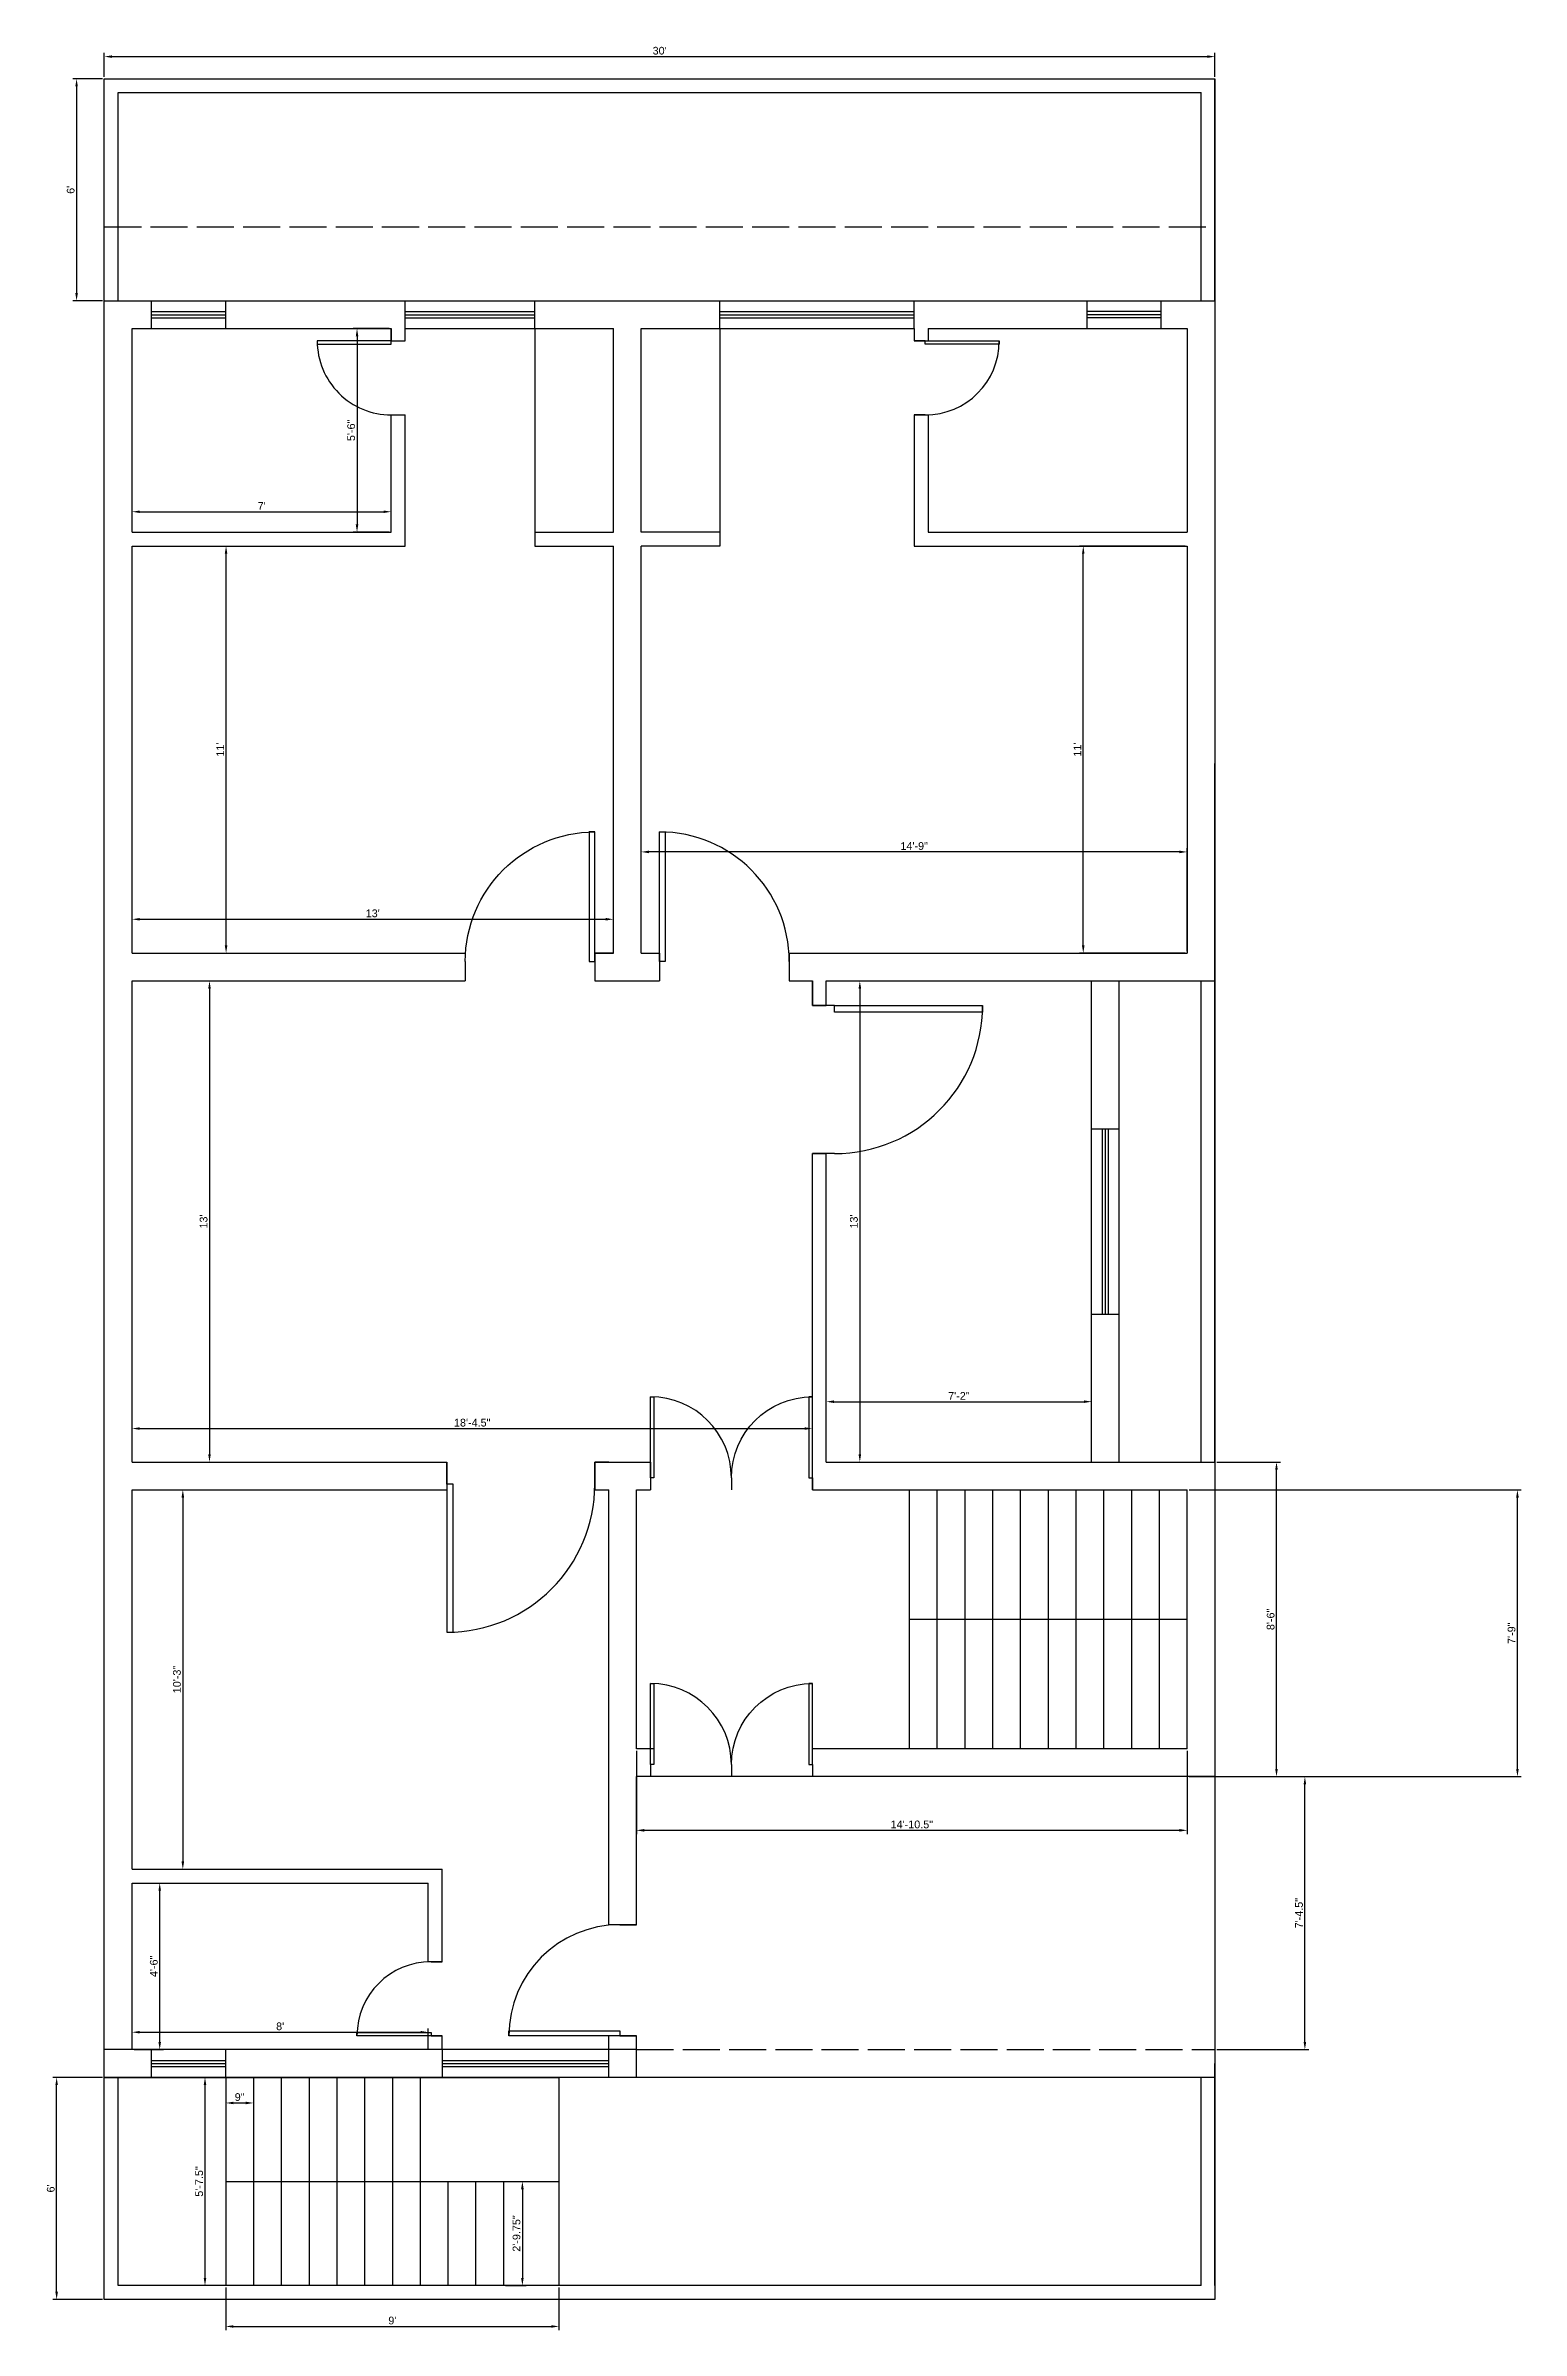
# Model space of a CAD drawing. Header units: millimetres. Extents: x 6012 to 6827, y 2898 to 3639.
# Drawn here: x 6012 to 6490, y 2898 to 3639 of the extents above; entities that cross this region are included whole.
import ezdxf

# ---------------------------------------------------------------- set-up
doc = ezdxf.new("R2010")
doc.units = ezdxf.units.MM
doc.linetypes.add('ACAD_ISO02W100', pattern=[15, 12, -3])
doc.styles.get("Standard").update_dxf_attribs({"font": 'arial.ttf'})
doc.dimstyles.new('ISO-25', dxfattribs={"dimtxt": 2.5, "dimasz": 2.5, "dimexe": 1.25, "dimexo": 0.625, "dimtad": 1, "dimlunit": 3, "dimtxsty": 'Standard', "dimcen": 2.5, "dimadec": 0, "dimazin": 0, "dimtfac": 1, "dimtmove": 0, "dimatfit": 3, "dimfxl": 1, "dimarcsym": 0})

# ---------------------------------------------------------------- blocks, each defined once
blk = doc.blocks.new('*D10')
at = {"color": 0, "lineweight": -2, "transparency": 16777216}
for p, q in [((6031.04, 3628.97), (6031.04, 3636.77)), ((6033.54, 3635.52), (6388.54, 3635.52)), ((6391.04, 3628.97), (6391.04, 3636.77))]:
    blk.add_line(p, q, dxfattribs=at)
at = {"color": 0, "transparency": 16777216}
for points in [[(6033.54, 3635.93), (6033.54, 3635.1), (6031.04, 3635.52)], [(6388.54, 3635.93), (6388.54, 3635.1), (6391.04, 3635.52)]]:
    blk.add_solid(points, dxfattribs=at)
at = {"layer": 'Defpoints', "color": 0, "transparency": 16777216}
for p in [(6391.04, 3635.52), (6031.04, 3628.34), (6391.04, 3628.34)]:
    blk.add_point(p, dxfattribs=at)
at = {"color": 0, "transparency": 16777216, "insert": (6211.04, 3637.42), "char_height": 2.5, "attachment_point": 5}
blk.add_mtext("30'", dxfattribs=at)
blk = doc.blocks.new('*D11')
at = {"color": 0, "lineweight": -2, "transparency": 16777216}
for p, q in [((6030.42, 3628.34), (6020.8, 3628.34)), ((6022.05, 3625.84), (6022.05, 3558.84)), ((6030.42, 3556.34), (6020.8, 3556.34))]:
    blk.add_line(p, q, dxfattribs=at)
at = {"color": 0, "transparency": 16777216}
for points in [[(6021.63, 3625.84), (6022.46, 3625.84), (6022.05, 3628.34)], [(6021.63, 3558.84), (6022.46, 3558.84), (6022.05, 3556.34)]]:
    blk.add_solid(points, dxfattribs=at)
at = {"layer": 'Defpoints', "color": 0, "transparency": 16777216}
for p in [(6031.04, 3628.34), (6022.05, 3556.34), (6031.04, 3556.34)]:
    blk.add_point(p, dxfattribs=at)
at = {"color": 0, "transparency": 16777216, "insert": (6020.14, 3592.34), "char_height": 2.5, "attachment_point": 5, "rotation": 90}
blk.add_mtext("6'", dxfattribs=at)
blk = doc.blocks.new('*D12')
at = {"color": 0, "lineweight": -2, "transparency": 16777216}
for p, q in [((6123.42, 3547.34), (6111.7, 3547.34)), ((6112.95, 3544.84), (6112.95, 3483.84)), ((6123.42, 3481.34), (6111.7, 3481.34))]:
    blk.add_line(p, q, dxfattribs=at)
at = {"color": 0, "transparency": 16777216}
for points in [[(6112.54, 3544.84), (6113.37, 3544.84), (6112.95, 3547.34)], [(6112.54, 3483.84), (6113.37, 3483.84), (6112.95, 3481.34)]]:
    blk.add_solid(points, dxfattribs=at)
at = {"layer": 'Defpoints', "color": 0, "transparency": 16777216}
for p in [(6124.04, 3547.34), (6112.95, 3481.34), (6124.04, 3481.34)]:
    blk.add_point(p, dxfattribs=at)
at = {"color": 0, "transparency": 16777216, "insert": (6111.05, 3514.34), "char_height": 2.5, "attachment_point": 5, "rotation": 90}
blk.add_mtext('5\'-6"', dxfattribs=at)
blk = doc.blocks.new('*D13')
at = {"color": 0, "lineweight": -2, "transparency": 16777216}
for p, q in [((6040.04, 3481.97), (6040.04, 3489.21)), ((6124.04, 3481.97), (6124.04, 3489.21)), ((6042.54, 3487.96), (6121.54, 3487.96))]:
    blk.add_line(p, q, dxfattribs=at)
at = {"color": 0, "transparency": 16777216}
for points in [[(6042.54, 3488.37), (6042.54, 3487.54), (6040.04, 3487.96)], [(6121.54, 3488.37), (6121.54, 3487.54), (6124.04, 3487.96)]]:
    blk.add_solid(points, dxfattribs=at)
at = {"layer": 'Defpoints', "color": 0, "transparency": 16777216}
for p in [(6124.04, 3487.96), (6040.04, 3481.34), (6124.04, 3481.34)]:
    blk.add_point(p, dxfattribs=at)
at = {"color": 0, "transparency": 16777216, "insert": (6082.04, 3489.83), "char_height": 2.5, "attachment_point": 5}
blk.add_mtext("7'", dxfattribs=at)
blk = doc.blocks.new('*D14')
at = {"color": 0, "lineweight": -2, "transparency": 16777216}
for p, q in [((6040.04, 3345.47), (6040.04, 3357.08)), ((6042.54, 3355.83), (6193.54, 3355.83)), ((6196.04, 3345.47), (6196.04, 3357.08))]:
    blk.add_line(p, q, dxfattribs=at)
at = {"color": 0, "transparency": 16777216}
for points in [[(6042.54, 3356.25), (6042.54, 3355.41), (6040.04, 3355.83)], [(6193.54, 3356.25), (6193.54, 3355.41), (6196.04, 3355.83)]]:
    blk.add_solid(points, dxfattribs=at)
at = {"layer": 'Defpoints', "color": 0, "transparency": 16777216}
for p in [(6196.04, 3355.83), (6040.04, 3344.84), (6196.04, 3344.84)]:
    blk.add_point(p, dxfattribs=at)
at = {"color": 0, "transparency": 16777216, "insert": (6118.04, 3357.73), "char_height": 2.5, "attachment_point": 5}
blk.add_mtext("13'", dxfattribs=at)
blk = doc.blocks.new('*D15')
at = {"color": 0, "lineweight": -2, "transparency": 16777216}
for p, q in [((6040.67, 3476.84), (6071.75, 3476.84)), ((6070.5, 3347.34), (6070.5, 3474.34)), ((6040.67, 3344.84), (6071.75, 3344.84))]:
    blk.add_line(p, q, dxfattribs=at)
at = {"color": 0, "transparency": 16777216}
for points in [[(6070.09, 3474.34), (6070.92, 3474.34), (6070.5, 3476.84)], [(6070.09, 3347.34), (6070.92, 3347.34), (6070.5, 3344.84)]]:
    blk.add_solid(points, dxfattribs=at)
at = {"layer": 'Defpoints', "color": 0, "transparency": 16777216}
for p in [(6040.04, 3476.84), (6070.5, 3476.84), (6040.04, 3344.84)]:
    blk.add_point(p, dxfattribs=at)
at = {"color": 0, "transparency": 16777216, "insert": (6068.62, 3410.84), "char_height": 2.5, "attachment_point": 5, "rotation": 90}
blk.add_mtext("11'", dxfattribs=at)
blk = doc.blocks.new('*D16')
at = {"color": 0, "lineweight": -2, "transparency": 16777216}
for p, q in [((6205.04, 3345.47), (6205.04, 3378.91)), ((6382.04, 3345.47), (6382.04, 3378.91)), ((6379.54, 3377.66), (6207.54, 3377.66))]:
    blk.add_line(p, q, dxfattribs=at)
at = {"color": 0, "transparency": 16777216}
for points in [[(6207.54, 3378.08), (6207.54, 3377.25), (6205.04, 3377.66)], [(6379.54, 3378.08), (6379.54, 3377.25), (6382.04, 3377.66)]]:
    blk.add_solid(points, dxfattribs=at)
at = {"layer": 'Defpoints', "color": 0, "transparency": 16777216}
for p in [(6205.04, 3377.66), (6205.04, 3344.84), (6382.04, 3344.84)]:
    blk.add_point(p, dxfattribs=at)
at = {"color": 0, "transparency": 16777216, "insert": (6293.54, 3379.56), "char_height": 2.5, "attachment_point": 5}
blk.add_mtext('14\'-9"', dxfattribs=at)
blk = doc.blocks.new('*D17')
at = {"color": 0, "lineweight": -2, "transparency": 16777216}
for p, q in [((6381.42, 3476.84), (6347.1, 3476.84)), ((6348.35, 3347.34), (6348.35, 3474.34)), ((6381.42, 3344.84), (6347.1, 3344.84))]:
    blk.add_line(p, q, dxfattribs=at)
at = {"color": 0, "transparency": 16777216}
for points in [[(6347.93, 3474.34), (6348.76, 3474.34), (6348.35, 3476.84)], [(6347.93, 3347.34), (6348.76, 3347.34), (6348.35, 3344.84)]]:
    blk.add_solid(points, dxfattribs=at)
at = {"layer": 'Defpoints', "color": 0, "transparency": 16777216}
for p in [(6348.35, 3476.84), (6382.04, 3476.84), (6382.04, 3344.84)]:
    blk.add_point(p, dxfattribs=at)
at = {"color": 0, "transparency": 16777216, "insert": (6346.47, 3410.84), "char_height": 2.5, "attachment_point": 5, "rotation": 90}
blk.add_mtext("11'", dxfattribs=at)
blk = doc.blocks.new('*D18')
at = {"color": 0, "lineweight": -2, "transparency": 16777216}
for p, q in [((6040.67, 3335.84), (6066.39, 3335.84)), ((6065.14, 3333.34), (6065.14, 3182.34)), ((6040.67, 3179.84), (6066.39, 3179.84))]:
    blk.add_line(p, q, dxfattribs=at)
at = {"color": 0, "transparency": 16777216}
for points in [[(6064.72, 3333.34), (6065.55, 3333.34), (6065.14, 3335.84)], [(6064.72, 3182.34), (6065.55, 3182.34), (6065.14, 3179.84)]]:
    blk.add_solid(points, dxfattribs=at)
at = {"layer": 'Defpoints', "color": 0, "transparency": 16777216}
for p in [(6040.04, 3335.84), (6040.04, 3179.84), (6065.14, 3179.84)]:
    blk.add_point(p, dxfattribs=at)
at = {"color": 0, "transparency": 16777216, "insert": (6063.24, 3257.84), "char_height": 2.5, "attachment_point": 5, "rotation": 90}
blk.add_mtext("13'", dxfattribs=at)
blk = doc.blocks.new('*D19')
at = {"color": 0, "lineweight": -2, "transparency": 16777216}
for p, q in [((6040.04, 3180.47), (6040.04, 3191.95)), ((6042.54, 3190.7), (6258.04, 3190.7)), ((6260.54, 3180.47), (6260.54, 3191.95))]:
    blk.add_line(p, q, dxfattribs=at)
at = {"color": 0, "transparency": 16777216}
for points in [[(6042.54, 3191.12), (6042.54, 3190.29), (6040.04, 3190.7)], [(6258.04, 3191.12), (6258.04, 3190.29), (6260.54, 3190.7)]]:
    blk.add_solid(points, dxfattribs=at)
at = {"layer": 'Defpoints', "color": 0, "transparency": 16777216}
for p in [(6260.54, 3190.7), (6040.04, 3179.84), (6260.54, 3179.84)]:
    blk.add_point(p, dxfattribs=at)
at = {"color": 0, "transparency": 16777216, "insert": (6150.29, 3192.6), "char_height": 2.5, "attachment_point": 5}
blk.add_mtext('18\'-4.5"', dxfattribs=at)
blk = doc.blocks.new('*D20')
at = {"color": 0, "lineweight": -2, "transparency": 16777216}
for p, q in [((6265.67, 3335.84), (6277.18, 3335.84)), ((6275.93, 3333.34), (6275.93, 3182.34)), ((6265.67, 3179.84), (6277.18, 3179.84))]:
    blk.add_line(p, q, dxfattribs=at)
at = {"color": 0, "transparency": 16777216}
for points in [[(6275.51, 3333.34), (6276.35, 3333.34), (6275.93, 3335.84)], [(6275.51, 3182.34), (6276.35, 3182.34), (6275.93, 3179.84)]]:
    blk.add_solid(points, dxfattribs=at)
at = {"layer": 'Defpoints', "color": 0, "transparency": 16777216}
for p in [(6265.04, 3335.84), (6265.04, 3179.84), (6275.93, 3179.84)]:
    blk.add_point(p, dxfattribs=at)
at = {"color": 0, "transparency": 16777216, "insert": (6274.03, 3257.84), "char_height": 2.5, "attachment_point": 5, "rotation": 90}
blk.add_mtext("13'", dxfattribs=at)
blk = doc.blocks.new('*D21')
at = {"color": 0, "lineweight": -2, "transparency": 16777216}
for p, q in [((6265.04, 3180.47), (6265.04, 3200.67)), ((6351.04, 3180.47), (6351.04, 3200.67)), ((6267.54, 3199.42), (6348.54, 3199.42))]:
    blk.add_line(p, q, dxfattribs=at)
at = {"color": 0, "transparency": 16777216}
for points in [[(6267.54, 3199.84), (6267.54, 3199), (6265.04, 3199.42)], [(6348.54, 3199.84), (6348.54, 3199), (6351.04, 3199.42)]]:
    blk.add_solid(points, dxfattribs=at)
at = {"layer": 'Defpoints', "color": 0, "transparency": 16777216}
for p in [(6351.04, 3199.42), (6265.04, 3179.84), (6351.04, 3179.84)]:
    blk.add_point(p, dxfattribs=at)
at = {"color": 0, "transparency": 16777216, "insert": (6308.04, 3201.3), "char_height": 2.5, "attachment_point": 5}
blk.add_mtext('7\'-2"', dxfattribs=at)
blk = doc.blocks.new('*D22')
at = {"color": 0, "lineweight": -2, "transparency": 16777216}
for p, q in [((6040.67, 3170.84), (6057.74, 3170.84)), ((6056.49, 3168.34), (6056.49, 3050.34)), ((6040.67, 3047.84), (6057.74, 3047.84))]:
    blk.add_line(p, q, dxfattribs=at)
at = {"color": 0, "transparency": 16777216}
for points in [[(6056.07, 3168.34), (6056.91, 3168.34), (6056.49, 3170.84)], [(6056.07, 3050.34), (6056.91, 3050.34), (6056.49, 3047.84)]]:
    blk.add_solid(points, dxfattribs=at)
at = {"layer": 'Defpoints', "color": 0, "transparency": 16777216}
for p in [(6040.04, 3170.84), (6040.04, 3047.84), (6056.49, 3047.84)]:
    blk.add_point(p, dxfattribs=at)
at = {"color": 0, "transparency": 16777216, "insert": (6054.59, 3109.34), "char_height": 2.5, "attachment_point": 5, "rotation": 90}
blk.add_mtext('10\'-3"', dxfattribs=at)
blk = doc.blocks.new('*D23')
at = {"color": 0, "lineweight": -2, "transparency": 16777216}
for p, q in [((6030.42, 2980.34), (6014.33, 2980.34)), ((6015.58, 2910.84), (6015.58, 2977.84)), ((6030.42, 2908.34), (6014.33, 2908.34))]:
    blk.add_line(p, q, dxfattribs=at)
at = {"color": 0, "transparency": 16777216}
for points in [[(6015.17, 2977.84), (6016, 2977.84), (6015.58, 2980.34)], [(6015.17, 2910.84), (6016, 2910.84), (6015.58, 2908.34)]]:
    blk.add_solid(points, dxfattribs=at)
at = {"layer": 'Defpoints', "color": 0, "transparency": 16777216}
for p in [(6015.58, 2980.34), (6031.04, 2980.34), (6031.04, 2908.34)]:
    blk.add_point(p, dxfattribs=at)
at = {"color": 0, "transparency": 16777216, "insert": (6013.68, 2944.34), "char_height": 2.5, "attachment_point": 5, "rotation": 90}
blk.add_mtext("6'", dxfattribs=at)
blk = doc.blocks.new('*D24')
at = {"color": 0, "lineweight": -2, "transparency": 16777216}
for p, q in [((6040.67, 3043.34), (6050.25, 3043.34)), ((6049, 2991.84), (6049, 3040.84)), ((6040.67, 2989.34), (6050.25, 2989.34))]:
    blk.add_line(p, q, dxfattribs=at)
at = {"color": 0, "transparency": 16777216}
for points in [[(6048.58, 3040.84), (6049.41, 3040.84), (6049, 3043.34)], [(6048.58, 2991.84), (6049.41, 2991.84), (6049, 2989.34)]]:
    blk.add_solid(points, dxfattribs=at)
at = {"layer": 'Defpoints', "color": 0, "transparency": 16777216}
for p in [(6040.04, 3043.34), (6049, 3043.34), (6040.04, 2989.34)]:
    blk.add_point(p, dxfattribs=at)
at = {"color": 0, "transparency": 16777216, "insert": (6047.09, 3016.34), "char_height": 2.5, "attachment_point": 5, "rotation": 90}
blk.add_mtext('4\'-6"', dxfattribs=at)
blk = doc.blocks.new('*D25')
at = {"color": 0, "lineweight": -2, "transparency": 16777216}
for p, q in [((6040.04, 2989.97), (6040.04, 2996.23)), ((6042.54, 2994.98), (6133.54, 2994.98)), ((6136.04, 2989.97), (6136.04, 2996.23))]:
    blk.add_line(p, q, dxfattribs=at)
at = {"color": 0, "transparency": 16777216}
for points in [[(6042.54, 2995.4), (6042.54, 2994.57), (6040.04, 2994.98)], [(6133.54, 2995.4), (6133.54, 2994.57), (6136.04, 2994.98)]]:
    blk.add_solid(points, dxfattribs=at)
at = {"layer": 'Defpoints', "color": 0, "transparency": 16777216}
for p in [(6136.04, 2994.98), (6040.04, 2989.34), (6136.04, 2989.34)]:
    blk.add_point(p, dxfattribs=at)
at = {"color": 0, "transparency": 16777216, "insert": (6088.04, 2996.88), "char_height": 2.5, "attachment_point": 5}
blk.add_mtext("8'", dxfattribs=at)
blk = doc.blocks.new('*U28')
for p, q in [((0, 0), (0, 6)), ((40, 0), (40, 6))]:
    blk.add_line(p, q)
blk.add_lwpolyline([(0, 0), (0, -40), (1.75, -40), (1.75, 0)], close=True)
blk.add_arc((0, 0), 40, 270, 0)
blk = doc.blocks.new('*U27')
for p, q in [((0, 0), (0, -6)), ((40, 0), (40, -6))]:
    blk.add_line(p, q)
blk.add_lwpolyline([(0, 0), (0, 40), (1.75, 40), (1.75, 0)], close=True)
blk.add_arc((0, 0), 40, 0, 90)
blk = doc.blocks.new('*D34')
at = {"color": 0, "linetype": 'ByBlock', "lineweight": -2, "transparency": 16777216}
for p, q in [((6391.67, 3179.84), (6412.24, 3179.84)), ((6410.99, 3080.34), (6410.99, 3177.34)), ((6391.67, 3077.84), (6412.24, 3077.84))]:
    blk.add_line(p, q, dxfattribs=at)
at = {"color": 0, "linetype": 'ByBlock', "transparency": 16777216}
for points in [[(6410.57, 3177.34), (6411.4, 3177.34), (6410.99, 3179.84)], [(6410.57, 3080.34), (6411.4, 3080.34), (6410.99, 3077.84)]]:
    blk.add_solid(points, dxfattribs=at)
at = {"layer": 'Defpoints', "color": 0, "linetype": 'ByBlock', "transparency": 16777216}
for p in [(6391.04, 3179.84), (6410.99, 3179.84), (6391.04, 3077.84)]:
    blk.add_point(p, dxfattribs=at)
at = {"color": 0, "linetype": 'ByBlock', "transparency": 16777216, "insert": (6409.09, 3128.84), "char_height": 2.5, "attachment_point": 5, "rotation": 90}
blk.add_mtext('8\'-6"', dxfattribs=at)
blk = doc.blocks.new('*D35')
at = {"color": 0, "linetype": 'ByBlock', "lineweight": -2, "transparency": 16777216}
for p, q in [((6391.67, 3077.84), (6421.44, 3077.84)), ((6420.19, 2991.84), (6420.19, 3075.34)), ((6391.67, 2989.34), (6421.44, 2989.34))]:
    blk.add_line(p, q, dxfattribs=at)
at = {"color": 0, "linetype": 'ByBlock', "transparency": 16777216}
for points in [[(6419.77, 3075.34), (6420.6, 3075.34), (6420.19, 3077.84)], [(6419.77, 2991.84), (6420.6, 2991.84), (6420.19, 2989.34)]]:
    blk.add_solid(points, dxfattribs=at)
at = {"layer": 'Defpoints', "color": 0, "linetype": 'ByBlock', "transparency": 16777216}
for p in [(6391.04, 3077.84), (6420.19, 3077.84), (6391.04, 2989.34)]:
    blk.add_point(p, dxfattribs=at)
at = {"color": 0, "linetype": 'ByBlock', "transparency": 16777216, "insert": (6418.29, 3033.59), "char_height": 2.5, "attachment_point": 5, "rotation": 90}
blk.add_mtext('7\'-4.5"', dxfattribs=at)
blk = doc.blocks.new('*D37')
at = {"color": 0, "linetype": 'ByBlock', "lineweight": -2, "transparency": 16777216}
for p, q in [((6069.78, 2980.34), (6062.42, 2980.34)), ((6063.67, 2977.84), (6063.67, 2915.34)), ((6069.78, 2912.84), (6062.42, 2912.84))]:
    blk.add_line(p, q, dxfattribs=at)
at = {"color": 0, "linetype": 'ByBlock', "transparency": 16777216}
for points in [[(6063.26, 2977.84), (6064.09, 2977.84), (6063.67, 2980.34)], [(6063.26, 2915.34), (6064.09, 2915.34), (6063.67, 2912.84)]]:
    blk.add_solid(points, dxfattribs=at)
at = {"layer": 'Defpoints', "color": 0, "linetype": 'ByBlock', "transparency": 16777216}
for p in [(6070.4, 2980.34), (6063.67, 2912.84), (6070.4, 2912.84)]:
    blk.add_point(p, dxfattribs=at)
at = {"color": 0, "linetype": 'ByBlock', "transparency": 16777216, "insert": (6061.78, 2946.59), "char_height": 2.5, "attachment_point": 5, "rotation": 90}
blk.add_mtext('5\'-7.5"', dxfattribs=at)
blk = doc.blocks.new('*D38')
at = {"color": 0, "linetype": 'ByBlock', "lineweight": -2, "transparency": 16777216}
for p, q in [((6070.4, 2912.22), (6070.4, 2898.34)), ((6178.4, 2912.22), (6178.4, 2898.34)), ((6072.9, 2899.59), (6175.9, 2899.59))]:
    blk.add_line(p, q, dxfattribs=at)
at = {"color": 0, "linetype": 'ByBlock', "transparency": 16777216}
for points in [[(6072.9, 2900), (6072.9, 2899.17), (6070.4, 2899.59)], [(6175.9, 2900), (6175.9, 2899.17), (6178.4, 2899.59)]]:
    blk.add_solid(points, dxfattribs=at)
at = {"layer": 'Defpoints', "color": 0, "linetype": 'ByBlock', "transparency": 16777216}
for p in [(6070.4, 2912.84), (6178.4, 2912.84), (6178.4, 2899.59)]:
    blk.add_point(p, dxfattribs=at)
at = {"color": 0, "linetype": 'ByBlock', "transparency": 16777216, "insert": (6124.4, 2901.49), "char_height": 2.5, "attachment_point": 5}
blk.add_mtext("9'", dxfattribs=at)
blk = doc.blocks.new('*D39')
at = {"color": 0, "linetype": 'ByBlock', "lineweight": -2, "transparency": 16777216}
for p, q in [((6070.4, 2979.72), (6070.4, 2970.8)), ((6079.4, 2979.72), (6079.4, 2970.8)), ((6072.9, 2972.05), (6076.9, 2972.05))]:
    blk.add_line(p, q, dxfattribs=at)
at = {"color": 0, "linetype": 'ByBlock', "transparency": 16777216}
for points in [[(6072.9, 2972.46), (6072.9, 2971.63), (6070.4, 2972.05)], [(6076.9, 2972.46), (6076.9, 2971.63), (6079.4, 2972.05)]]:
    blk.add_solid(points, dxfattribs=at)
at = {"layer": 'Defpoints', "color": 0, "linetype": 'ByBlock', "transparency": 16777216}
for p in [(6070.4, 2980.34), (6079.4, 2980.34), (6079.4, 2972.05)]:
    blk.add_point(p, dxfattribs=at)
at = {"color": 0, "linetype": 'ByBlock', "transparency": 16777216, "insert": (6074.9, 2973.95), "char_height": 2.5, "attachment_point": 5}
blk.add_mtext('9"', dxfattribs=at)
blk = doc.blocks.new('*D40')
at = {"color": 0, "linetype": 'ByBlock', "lineweight": -2, "transparency": 16777216}
for p, q in [((6161.03, 2946.59), (6167.8, 2946.59)), ((6166.55, 2944.09), (6166.55, 2915.34)), ((6161.03, 2912.84), (6167.8, 2912.84))]:
    blk.add_line(p, q, dxfattribs=at)
at = {"color": 0, "linetype": 'ByBlock', "transparency": 16777216}
for points in [[(6166.13, 2944.09), (6166.97, 2944.09), (6166.55, 2946.59)], [(6166.13, 2915.34), (6166.97, 2915.34), (6166.55, 2912.84)]]:
    blk.add_solid(points, dxfattribs=at)
at = {"layer": 'Defpoints', "color": 0, "linetype": 'ByBlock', "transparency": 16777216}
for p in [(6160.4, 2946.59), (6160.4, 2912.84), (6166.55, 2912.84)]:
    blk.add_point(p, dxfattribs=at)
at = {"color": 0, "linetype": 'ByBlock', "transparency": 16777216, "insert": (6164.65, 2929.72), "char_height": 2.5, "attachment_point": 5, "rotation": 90}
blk.add_mtext('2\'-9.75"', dxfattribs=at)
blk = doc.blocks.new('*D100')
at = {"color": 0, "linetype": 'ByBlock', "lineweight": -2, "transparency": 16777216}
for p, q in [((6203.54, 3086.22), (6203.54, 3059.19)), ((6382.04, 3086.22), (6382.04, 3059.19)), ((6206.04, 3060.44), (6379.54, 3060.44))]:
    blk.add_line(p, q, dxfattribs=at)
at = {"color": 0, "linetype": 'ByBlock', "transparency": 16777216}
for points in [[(6206.04, 3060.86), (6206.04, 3060.02), (6203.54, 3060.44)], [(6379.54, 3060.86), (6379.54, 3060.02), (6382.04, 3060.44)]]:
    blk.add_solid(points, dxfattribs=at)
at = {"layer": 'Defpoints', "color": 0, "linetype": 'ByBlock', "transparency": 16777216}
for p in [(6203.54, 3086.84), (6382.04, 3086.84), (6382.04, 3060.44)]:
    blk.add_point(p, dxfattribs=at)
at = {"color": 0, "linetype": 'ByBlock', "transparency": 16777216, "insert": (6292.79, 3062.34), "char_height": 2.5, "attachment_point": 5}
blk.add_mtext('14\'-10.5"', dxfattribs=at)
blk = doc.blocks.new('*D101')
at = {"color": 0, "linetype": 'ByBlock', "lineweight": -2, "transparency": 16777216}
for p, q in [((6382.67, 3170.84), (6490.33, 3170.84)), ((6489.08, 3080.34), (6489.08, 3168.34)), ((6382.67, 3077.84), (6490.33, 3077.84))]:
    blk.add_line(p, q, dxfattribs=at)
at = {"color": 0, "linetype": 'ByBlock', "transparency": 16777216}
for points in [[(6488.66, 3168.34), (6489.5, 3168.34), (6489.08, 3170.84)], [(6488.66, 3080.34), (6489.5, 3080.34), (6489.08, 3077.84)]]:
    blk.add_solid(points, dxfattribs=at)
at = {"layer": 'Defpoints', "color": 0, "linetype": 'ByBlock', "transparency": 16777216}
for p in [(6382.04, 3170.84), (6489.08, 3170.84), (6382.04, 3077.84)]:
    blk.add_point(p, dxfattribs=at)
at = {"color": 0, "linetype": 'ByBlock', "transparency": 16777216, "insert": (6487.18, 3124.34), "char_height": 2.5, "attachment_point": 5, "rotation": 90}
blk.add_mtext('7\'-9"', dxfattribs=at)

msp = doc.modelspace()

# ---------------------------------------------------------------- linework, layer by layer
for p, q in [((6031.04002, 3628.34305), (6391.04002, 3628.34305)), ((6031.04002, 2908.34305), (6031.04002, 3628.34305)), ((6031.04002, 3556.34305), (6031.04002, 3628.34305)), ((6035.54002, 3556.34305), (6035.54002, 3623.84305)), ((6035.54002, 3623.84305), (6386.54002, 3623.84305)), ((6386.54002, 3556.34305), (6386.54002, 3623.84305)), ((6391.04002, 3628.34305), (6391.04002, 2908.34305)), ((6391.04002, 3556.34305), (6391.04002, 3628.34305)), ((6031.04002, 3556.34305), (6391.04002, 3556.34305)), ((6046.38541, 3547.34305), (6046.38541, 3556.34305)), ((6070.38541, 3547.34305), (6070.38541, 3556.34305)), ((6128.54002, 3547.34305), (6128.54002, 3556.34305)), ((6170.54002, 3547.34305), (6170.54002, 3556.34305)), ((6230.54002, 3547.34305), (6230.54002, 3556.34305)), ((6293.54002, 3547.34305), (6293.54002, 3556.34305)), ((6349.5666, 3547.34305), (6349.5666, 3556.34305)), ((6373.5666, 3547.34305), (6373.5666, 3556.34305)), ((6046.38541, 3552.84305), (6070.38541, 3552.84305)), ((6046.38541, 3551.84305), (6070.38541, 3551.84305)), ((6046.38541, 3550.84305), (6070.38541, 3550.84305)), ((6128.54002, 3552.84305), (6170.54002, 3552.84305)), ((6128.54002, 3551.84305), (6170.54002, 3551.84305)), ((6128.54002, 3550.84305), (6170.54002, 3550.84305)), ((6230.54002, 3552.84305), (6293.54002, 3552.84305)), ((6230.54002, 3551.84305), (6293.54002, 3551.84305)), ((6230.54002, 3550.84305), (6293.54002, 3550.84305)), ((6373.5666, 3552.84305), (6349.5666, 3552.84305)), ((6373.5666, 3551.84305), (6349.5666, 3551.84305)), ((6373.5666, 3550.84305), (6349.5666, 3550.84305)), ((6040.04002, 3547.34305), (6124.04002, 3547.34305)), ((6040.04002, 3481.34305), (6040.04002, 3547.34305)), ((6124.04002, 3547.34305), (6124.04002, 3543.34305)), ((6124.04002, 3543.34305), (6124.04002, 3547.34305)), ((6124.04002, 3543.34305), (6128.54002, 3543.34305)), ((6128.54002, 3547.34305), (6196.04002, 3547.34305)), ((6128.54002, 3543.34305), (6128.54002, 3547.34305)), ((6170.54002, 3547.34305), (6170.54002, 3476.84305)), ((6196.04002, 3481.34305), (6196.04002, 3547.34305)), ((6205.04002, 3547.34305), (6293.54002, 3547.34305)), ((6205.04002, 3481.34305), (6205.04002, 3547.34305)), ((6230.54002, 3547.34305), (6230.54002, 3476.84305)), ((6293.54002, 3547.34305), (6293.54002, 3543.34305)), ((6293.54002, 3543.34305), (6298.04002, 3543.34305)), ((6298.04002, 3547.34305), (6298.04002, 3543.34305)), ((6298.04002, 3547.34305), (6382.04002, 3547.34305)), ((6382.04002, 3547.34305), (6382.04002, 3481.34305)), ((6124.04002, 3481.34305), (6124.04002, 3519.34305)), ((6124.04002, 3519.34305), (6128.54002, 3519.34305)), ((6128.54002, 3476.84305), (6128.54002, 3519.34305)), ((6293.54002, 3519.34305), (6298.04002, 3519.34305)), ((6293.54002, 3519.34305), (6293.54002, 3476.84305)), ((6298.04002, 3519.34305), (6298.04002, 3481.34305)), ((6040.04002, 3481.34305), (6124.04002, 3481.34305)), ((6040.04002, 3476.84305), (6128.54002, 3476.84305)), ((6040.04002, 3415.34305), (6040.04002, 3476.84305)), ((6040.04002, 3344.84305), (6040.04002, 3476.84305)), ((6170.54002, 3481.34305), (6196.04002, 3481.34305)), ((6170.54002, 3476.84305), (6196.04002, 3476.84305)), ((6196.04002, 3344.84305), (6196.04002, 3476.84305)), ((6230.54002, 3481.34305), (6205.04002, 3481.34305)), ((6205.04002, 3344.84305), (6205.04002, 3476.84305)), ((6230.54002, 3476.84305), (6205.04002, 3476.84305)), ((6293.54002, 3476.84305), (6382.04002, 3476.84305)), ((6298.04002, 3481.34305), (6382.04002, 3481.34305)), ((6382.04002, 3476.84305), (6382.04002, 3344.84305)), ((6040.04002, 3344.84305), (6040.04002, 3406.34305)), ((6391.04002, 3250.34305), (6391.04002, 3406.34305)), ((6040.04002, 3344.84305), (6148.1269, 3344.84305)), ((6196.04002, 3344.84305), (6190.04002, 3344.84305)), ((6190.04002, 3344.84305), (6190.04002, 3335.84305)), ((6190.04002, 3344.84305), (6196.04002, 3344.84305)), ((6205.04002, 3344.84305), (6211.04002, 3344.84305)), ((6205.04002, 3344.84305), (6211.04002, 3344.84305)), ((6211.04002, 3344.84305), (6211.04002, 3335.84305)), ((6253.04002, 3344.84305), (6382.04002, 3344.84305)), ((6253.04002, 3344.84305), (6253.04002, 3335.84305)), ((6040.04002, 3250.34305), (6040.04002, 3335.84305)), ((6040.04002, 3335.84305), (6148.04002, 3335.84305)), ((6040.04002, 3179.84305), (6040.04002, 3335.84305)), ((6190.04002, 3335.84305), (6211.04002, 3335.84305)), ((6253.04002, 3335.84305), (6260.54002, 3335.84305)), ((6260.54002, 3335.84305), (6260.54002, 3327.84305)), ((6260.54002, 3327.84305), (6260.54002, 3335.84305)), ((6265.04002, 3335.84305), (6391.04002, 3335.84305)), ((6265.04002, 3327.84305), (6265.04002, 3335.84305)), ((6351.04002, 3179.84305), (6351.04002, 3335.84305)), ((6360.04002, 3179.84305), (6360.04002, 3335.84305)), ((6386.54002, 3179.84305), (6386.54002, 3335.84305)), ((6391.04002, 3179.84305), (6391.04002, 3335.84305)), ((6260.54002, 3327.84305), (6265.04002, 3327.84305)), ((6351.04002, 3287.84305), (6360.04002, 3287.84305)), ((6354.54002, 3227.84305), (6354.54002, 3287.84305)), ((6355.54002, 3227.84305), (6355.54002, 3287.84305)), ((6356.54002, 3227.84305), (6356.54002, 3287.84305)), ((6260.54002, 3170.84305), (6260.54002, 3279.84305)), ((6260.54002, 3279.84305), (6265.04002, 3279.84305)), ((6265.04002, 3179.84305), (6265.04002, 3279.84305)), ((6351.04002, 3227.84305), (6360.04002, 3227.84305)), ((6040.04002, 3179.84305), (6142.04002, 3179.84305)), ((6142.04002, 3179.84305), (6142.04002, 3170.84305)), ((6194.54002, 3179.84305), (6190.04002, 3179.84305)), ((6190.04002, 3179.84305), (6190.04002, 3170.84305)), ((6190.04002, 3179.84305), (6208.04002, 3179.84305)), ((6203.54002, 3179.84305), (6208.04002, 3179.84305)), ((6208.04002, 3179.84305), (6208.04002, 3170.84305)), ((6265.04002, 3179.84305), (6360.04002, 3179.84305)), ((6360.04002, 3179.84305), (6391.04002, 3179.84305)), ((6040.04002, 3170.84305), (6142.04002, 3170.84305)), ((6040.04002, 3047.84305), (6040.04002, 3170.84305)), ((6190.04002, 3170.84305), (6194.54002, 3170.84305)), ((6194.54002, 3029.84305), (6194.54002, 3170.84305)), ((6203.54002, 3170.84305), (6208.04002, 3170.84305)), ((6203.54002, 3086.84305), (6203.54002, 3170.84305)), ((6260.54002, 3170.84305), (6382.04002, 3170.84305)), ((6292.04002, 3086.84305), (6292.04002, 3170.84305)), ((6301.04002, 3086.84305), (6301.04002, 3170.84305)), ((6310.04002, 3086.84305), (6310.04002, 3170.84305)), ((6319.04002, 3086.84305), (6319.04002, 3170.84305)), ((6328.04002, 3086.84305), (6328.04002, 3170.84305)), ((6337.04002, 3086.84305), (6337.04002, 3170.84305)), ((6346.04002, 3086.84305), (6346.04002, 3170.84305)), ((6355.04002, 3086.84305), (6355.04002, 3170.84305)), ((6364.04002, 3086.84305), (6364.04002, 3170.84305)), ((6373.04002, 3086.84305), (6373.04002, 3170.84305)), ((6382.04002, 3086.84305), (6382.04002, 3170.84305)), ((6382.04002, 3086.84305), (6260.54002, 3086.84305)), ((6203.54002, 3029.84305), (6203.54002, 3077.84305)), ((6391.04002, 3077.84305), (6208.04002, 3077.84305)), ((6040.04002, 3047.84305), (6140.54002, 3047.84305)), ((6140.54002, 3017.84305), (6140.54002, 3047.84305)), ((6040.04002, 2989.34305), (6040.04002, 3043.34305)), ((6040.04002, 2993.84305), (6040.04002, 3043.34305)), ((6040.04002, 3043.34305), (6136.04002, 3043.34305)), ((6136.04002, 3017.84305), (6136.04002, 3043.34305)), ((6203.54002, 3029.84305), (6194.54002, 3029.84305)), ((6140.54002, 3017.84305), (6136.04002, 3017.84305)), ((6136.04002, 2989.34305), (6136.04002, 2993.84305)), ((6140.54002, 2993.84305), (6136.04002, 2993.84305)), ((6140.54002, 2989.34305), (6140.54002, 2993.84305)), ((6140.54002, 2989.34305), (6140.54002, 2993.84305)), ((6194.54002, 2980.34305), (6194.54002, 2993.84305)), ((6203.54002, 2993.84305), (6194.54002, 2993.84305)), ((6203.54002, 2980.34305), (6203.54002, 2993.84305)), ((6203.54002, 2989.34305), (6031.04002, 2989.34305)), ((6046.38541, 2980.34305), (6046.38541, 2989.34305)), ((6046.38541, 2985.84305), (6070.38541, 2985.84305)), ((6070.38541, 2980.34305), (6070.38541, 2989.34305)), ((6140.54002, 2989.34305), (6140.54002, 2980.34305)), ((6140.54002, 2985.84305), (6194.54002, 2985.84305)), ((6031.04002, 2912.84305), (6031.04002, 2984.84305)), ((6391.04002, 2980.34305), (6031.04002, 2980.34305)), ((6035.54002, 2912.84305), (6035.54002, 2980.34305)), ((6046.38541, 2984.84305), (6070.38541, 2984.84305)), ((6046.38541, 2983.84305), (6070.38541, 2983.84305)), ((6140.54002, 2984.84305), (6194.54002, 2984.84305)), ((6140.54002, 2983.84305), (6194.54002, 2983.84305)), ((6386.54002, 2912.84305), (6386.54002, 2980.34305)), ((6391.04002, 2912.84305), (6391.04002, 2984.84305)), ((6386.54002, 2912.84305), (6035.54002, 2912.84305)), ((6391.04002, 2908.34305), (6031.04002, 2908.34305))]:
    msp.add_line(p, q)
at = {"linetype": 'ACAD_ISO02W100'}
for p, q in [((6031.04002, 3580.34305), (6391.04002, 3580.34305)), ((6203.54002, 2989.34305), (6391.04002, 2989.34305))]:
    msp.add_line(p, q, dxfattribs=at)
at = {"linetype": 'ByBlock'}
for p, q in [((6382.04002, 3128.84305), (6292.04002, 3128.84305)), ((6209.18846, 3086.84305), (6203.54002, 3086.84305)), ((6208.04002, 3077.84305), (6203.54002, 3077.84305)), ((6031.04002, 2980.34305), (6070.40002, 2980.34305)), ((6070.40002, 2980.34305), (6070.40002, 2912.84305)), ((6070.40002, 2980.34305), (6178.40002, 2980.34305)), ((6079.40002, 2980.34305), (6079.40002, 2912.84305)), ((6088.40002, 2980.34305), (6088.40002, 2912.84305)), ((6097.40002, 2980.34305), (6097.40002, 2912.84305)), ((6106.40002, 2980.34305), (6106.40002, 2912.84305)), ((6115.40002, 2980.34305), (6115.40002, 2912.84305)), ((6124.40002, 2980.34305), (6124.40002, 2912.84305)), ((6133.40002, 2980.34305), (6133.40002, 2912.84305)), ((6178.40002, 2980.34305), (6178.40002, 2912.84305)), ((6070.40002, 2946.59305), (6178.40002, 2946.59305)), ((6142.40002, 2946.59305), (6142.40002, 2912.84305)), ((6151.40002, 2946.59305), (6151.40002, 2912.84305)), ((6160.40002, 2946.59305), (6160.40002, 2912.84305))]:
    msp.add_line(p, q, dxfattribs=at)

# ---------------------------------------------------------------- block references
for name, p, xscale, yscale, zscale, rotation in [('*U28', (6124.04002, 3543.34305), 0.6, 0.6, 0.6, 269.9999999999978), ('*U27', (6297.14002, 3543.34305), 0.5999999999999549, 0.5999999999999549, 0.5999999999999549, 270.0000000000021), ('*U27', (6267.74002, 3327.84305), 1.2, 1.2, 1.2, 270), ('*U27', (6198.14002, 2993.84305), 0.9, 0.9, 0.9, 89.99999999999855), ('*U27', (6136.94002, 2993.84305), 0.6, 0.6, 0.6, 90.00000000000217)]:
    msp.add_blockref(name, p, dxfattribs=dict(xscale=xscale, yscale=yscale, zscale=zscale, rotation=rotation))
for name, p, xscale, yscale, zscale in [('*U27', (6190.04002, 3342.14305), -1.05, 1.05, 1.05), ('*U27', (6211.04002, 3342.14305), 1.05, 1.05, 1.05), ('*U27', (6208.04002, 3174.78055), 0.65625, 0.65625, 0.65625), ('*U27', (6260.54002, 3174.78055), -0.65625, 0.65625, 0.65625), ('*U28', (6142.04002, 3172.64305), 1.2, 1.2, 1.2), ('*U27', (6208.04002, 3081.78055), 0.65625, 0.65625, 0.65625), ('*U27', (6260.54002, 3081.78055), -0.65625, 0.65625, 0.65625)]:
    msp.add_blockref(name, p, dxfattribs=dict(xscale=xscale, yscale=yscale, zscale=zscale))

# ---------------------------------------------------------------- dimensions: what is measured, and where the dimension line sits
for base, p1, p2, picture, middle in [((6391.04002, 3635.51729), (6031.04002, 3628.34305), (6391.04002, 3628.34305), '*D10', (6211.04002, 3637.41958)), ((6124.04002, 3487.95603), (6040.04002, 3481.34305), (6124.04002, 3481.34305), '*D13', (6082.04002, 3489.83103)), ((6205.04002, 3377.66224), (6382.04002, 3344.84305), (6205.04002, 3344.84305), '*D16', (6293.54002, 3379.56367)), ((6196.04002, 3355.83101), (6040.04002, 3344.84305), (6196.04002, 3344.84305), '*D14', (6118.04002, 3357.7333)), ((6351.04002, 3199.41855), (6265.04002, 3179.84305), (6351.04002, 3179.84305), '*D21', (6308.04002, 3201.29866)), ((6260.54002, 3190.70198), (6040.04002, 3179.84305), (6260.54002, 3179.84305), '*D19', (6150.29002, 3192.60342)), ((6136.04002, 2994.98183), (6040.04002, 2989.34305), (6136.04002, 2989.34305), '*D25', (6088.04002, 2996.88326))]:
    dim = msp.add_linear_dim(base=base, p1=p1, p2=p2, dimstyle='ISO-25')
    dim.commit()
    dim.dimension.update_dxf_attribs({"geometry": picture, "text_midpoint": middle})
for base, p1, p2, picture, middle in [((6022.04524, 3556.34305), (6031.04002, 3628.34305), (6031.04002, 3556.34305), '*D11', (6020.14381, 3592.34305)), ((6112.95355, 3481.34305), (6124.04002, 3547.34305), (6124.04002, 3481.34305), '*D12', (6111.05212, 3514.34305)), ((6070.50477, 3476.84305), (6040.04002, 3344.84305), (6040.04002, 3476.84305), '*D15', (6068.62465, 3410.84305)), ((6348.34557, 3476.84305), (6382.04002, 3344.84305), (6382.04002, 3476.84305), '*D17', (6346.46545, 3410.84305)), ((6065.13813, 3179.84305), (6040.04002, 3335.84305), (6040.04002, 3179.84305), '*D18', (6063.23584, 3257.84305)), ((6275.92937, 3179.84305), (6265.04002, 3335.84305), (6265.04002, 3179.84305), '*D20', (6274.02708, 3257.84305)), ((6056.48987, 3047.84305), (6040.04002, 3170.84305), (6040.04002, 3047.84305), '*D22', (6054.58759, 3109.34305)), ((6048.99641, 3043.34305), (6040.04002, 2989.34305), (6040.04002, 3043.34305), '*D24', (6047.09497, 3016.34305)), ((6015.5829, 2980.34305), (6031.04002, 2908.34305), (6031.04002, 2980.34305), '*D23', (6013.68147, 2944.34305))]:
    dim = msp.add_linear_dim(base=base, p1=p1, p2=p2, angle=90, dimstyle='ISO-25')
    dim.commit()
    dim.dimension.update_dxf_attribs({"geometry": picture, "text_midpoint": middle})
for base, p1, p2, picture, middle in [((6410.98787, 3179.84305), (6391.04002, 3077.84305), (6391.04002, 3179.84305), '*D34', (6409.08644, 3128.84305)), ((6489.08078, 3170.84305), (6382.04002, 3077.84305), (6382.04002, 3170.84305), '*D101', (6487.17935, 3124.34305)), ((6420.1876, 3077.84305), (6391.04002, 2989.34305), (6391.04002, 3077.84305), '*D35', (6418.29129, 3033.59305)), ((6063.67232, 2912.84305), (6070.40002, 2980.34305), (6070.40002, 2912.84305), '*D37', (6061.776, 2946.59305)), ((6166.55159, 2912.84305), (6160.40002, 2946.59305), (6160.40002, 2912.84305), '*D40', (6164.65016, 2929.71805))]:
    dim = msp.add_linear_dim(base=base, p1=p1, p2=p2, angle=90, dimstyle='ISO-25', dxfattribs=at)
    dim.commit()
    dim.dimension.update_dxf_attribs({"geometry": picture, "text_midpoint": middle})
for base, p1, p2, picture, middle in [((6382.04002, 3060.43843), (6203.54002, 3086.84305), (6382.04002, 3086.84305), '*D100', (6292.79002, 3062.33987)), ((6079.40002, 2972.04754), (6070.40002, 2980.34305), (6079.40002, 2980.34305), '*D39', (6074.90002, 2973.94897)), ((6178.40002, 2899.58701), (6070.40002, 2912.84305), (6178.40002, 2912.84305), '*D38', (6124.40002, 2901.48844))]:
    dim = msp.add_linear_dim(base=base, p1=p1, p2=p2, dimstyle='ISO-25', dxfattribs=at)
    dim.commit()
    dim.dimension.update_dxf_attribs({"geometry": picture, "text_midpoint": middle})

doc.saveas('drawing.dxf')
